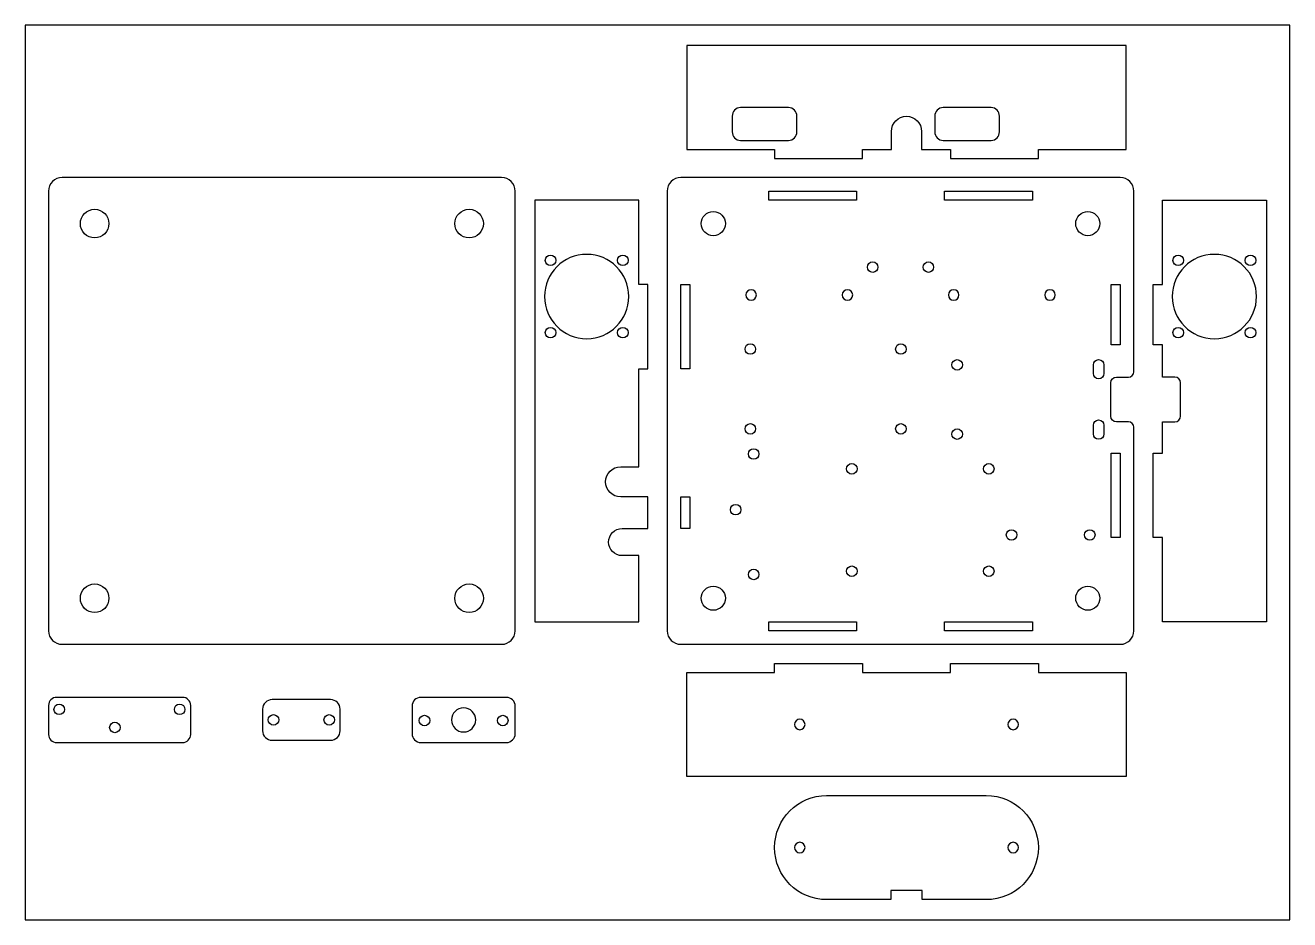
# Model space of a CAD drawing. Header units: millimetres. Extents: x -210 to 210, y -148 to 148.
import ezdxf

# ---------------------------------------------------------------- set-up
doc = ezdxf.new("R2010")
doc.units = ezdxf.units.MM
doc.header["$MEASUREMENT"] = 0
doc.layers.add('Layer 1', color=7, linetype='Continuous')

msp = doc.modelspace()

# ---------------------------------------------------------------- linework, layer by layer
at = {"layer": 'Layer 1', "color": 7}
msp.add_lwpolyline([(-210, -148.5), (210, -148.5), (210, 148.5), (-210, 148.5), (-210, -148.5)], close=True, dxfattribs=at)
at = {"layer": 'Layer 1', "color": 251}
for points, knots in [([(9.7015, 141.838), (9.7015, 141.838), (155.7015, 141.838), (155.7015, 141.838), (155.7015, 141.838), (155.7015, 141.838), (155.7015, 107.2715), (155.7015, 107.2715), (155.7015, 107.2715), (155.7015, 107.2715), (126.5015, 107.2715), (126.5015, 107.2715), (126.5015, 107.2715), (126.5015, 107.2715), (126.5015, 104.2715), (126.5015, 104.2715), (126.5015, 104.2715), (126.5015, 104.2715), (97.3015, 104.2715), (97.3015, 104.2715), (97.3015, 104.2715), (97.3015, 104.2715), (97.3015, 107.2715), (97.3015, 107.2715), (97.3015, 107.2715), (97.3015, 107.2715), (87.7015, 107.2715), (87.7015, 107.2715), (87.7015, 107.2715), (87.7015, 107.2715), (87.7015, 113.2714), (87.7015, 113.2714), (87.7015, 113.2714), (87.7015, 116.0214), (85.4515, 118.2715), (82.7015, 118.2715), (82.7015, 118.2715), (82.7015, 118.2715), (82.7015, 118.2715), (82.7015, 118.2715), (82.7015, 118.2715), (79.9515, 118.2715), (77.7015, 116.0215), (77.7015, 113.2714), (77.7015, 113.2714), (77.7015, 113.2714), (77.7015, 107.2715), (77.7015, 107.2715), (77.7015, 107.2715), (77.7015, 107.2715), (68.1015, 107.2715), (68.1015, 107.2715), (68.1015, 107.2715), (68.1015, 107.2715), (68.1015, 104.2715), (68.1015, 104.2715), (68.1015, 104.2715), (68.1015, 104.2715), (38.9015, 104.2715), (38.9015, 104.2715), (38.9015, 104.2715), (38.9015, 104.2715), (38.9015, 107.2715), (38.9015, 107.2715), (38.9015, 107.2715), (38.9015, 107.2715), (9.7015, 107.2715), (9.7015, 107.2715), (9.7015, 107.2715), (9.7015, 107.2715), (9.7015, 141.838), (9.7015, 141.838)], [0, 0, 0, 0, 0.05263158, 0.05263158, 0.05263158, 0.05263158, 0.10526316, 0.10526316, 0.10526316, 0.10526316, 0.15789474, 0.15789474, 0.15789474, 0.15789474, 0.21052632, 0.21052632, 0.21052632, 0.21052632, 0.26315789, 0.26315789, 0.26315789, 0.26315789, 0.31578947, 0.31578947, 0.31578947, 0.31578947, 0.36842105, 0.36842105, 0.36842105, 0.36842105, 0.42105263, 0.42105263, 0.42105263, 0.42105263, 0.47368421, 0.47368421, 0.47368421, 0.47368421, 0.52631579, 0.52631579, 0.52631579, 0.52631579, 0.57894737, 0.57894737, 0.57894737, 0.57894737, 0.63157895, 0.63157895, 0.63157895, 0.63157895, 0.68421053, 0.68421053, 0.68421053, 0.68421053, 0.73684211, 0.73684211, 0.73684211, 0.73684211, 0.78947368, 0.78947368, 0.78947368, 0.78947368, 0.84210526, 0.84210526, 0.84210526, 0.84210526, 0.89473684, 0.89473684, 0.89473684, 0.89473684, 1, 1, 1, 1]), ([(27.5878, 121.1484), (27.5878, 121.1484), (43.5368, 121.1484), (43.5368, 121.1484), (43.5368, 121.1484), (45.0687, 121.1484), (46.3219, 119.8952), (46.3219, 118.3634), (46.3219, 118.3634), (46.3219, 118.3634), (46.3219, 113.085), (46.3219, 113.085), (46.3219, 113.085), (46.3219, 111.5532), (45.0687, 110.3), (43.5368, 110.3), (43.5368, 110.3), (43.5368, 110.3), (27.5878, 110.3), (27.5878, 110.3), (27.5878, 110.3), (26.0559, 110.3), (24.8027, 111.5532), (24.8027, 113.085), (24.8027, 113.085), (24.8027, 113.085), (24.8027, 118.3634), (24.8027, 118.3634), (24.8027, 118.3634), (24.8027, 119.8952), (26.0559, 121.1484), (27.5878, 121.1484)], [0, 0, 0, 0, 0.11111111, 0.11111111, 0.11111111, 0.11111111, 0.22222222, 0.22222222, 0.22222222, 0.22222222, 0.33333333, 0.33333333, 0.33333333, 0.33333333, 0.44444444, 0.44444444, 0.44444444, 0.44444444, 0.55555556, 0.55555556, 0.55555556, 0.55555556, 0.66666667, 0.66666667, 0.66666667, 0.66666667, 0.77777778, 0.77777778, 0.77777778, 0.77777778, 1, 1, 1, 1]), ([(94.8662, 121.1484), (94.8662, 121.1484), (110.8152, 121.1484), (110.8152, 121.1484), (110.8152, 121.1484), (112.3471, 121.1484), (113.6003, 119.8952), (113.6003, 118.3634), (113.6003, 118.3634), (113.6003, 118.3634), (113.6003, 113.085), (113.6003, 113.085), (113.6003, 113.085), (113.6003, 111.5532), (112.3471, 110.3), (110.8152, 110.3), (110.8152, 110.3), (110.8152, 110.3), (94.8662, 110.3), (94.8662, 110.3), (94.8662, 110.3), (93.3343, 110.3), (92.0811, 111.5532), (92.0811, 113.085), (92.0811, 113.085), (92.0811, 113.085), (92.0811, 118.3634), (92.0811, 118.3634), (92.0811, 118.3634), (92.0811, 119.8952), (93.3343, 121.1484), (94.8662, 121.1484)], [0, 0, 0, 0, 0.11111111, 0.11111111, 0.11111111, 0.11111111, 0.22222222, 0.22222222, 0.22222222, 0.22222222, 0.33333333, 0.33333333, 0.33333333, 0.33333333, 0.44444444, 0.44444444, 0.44444444, 0.44444444, 0.55555556, 0.55555556, 0.55555556, 0.55555556, 0.66666667, 0.66666667, 0.66666667, 0.66666667, 0.77777778, 0.77777778, 0.77777778, 0.77777778, 1, 1, 1, 1]), ([(-197.7637, 97.9459), (-197.7637, 97.9459), (-51.7635, 97.9459), (-51.7635, 97.9459), (-51.7635, 97.9459), (-49.2885, 97.9459), (-47.2636, 95.921), (-47.2636, 93.446), (-47.2636, 93.446), (-47.2636, 32.8413), (-47.2636, 9.7131), (-47.2636, -52.5542), (-47.2636, -52.5542), (-47.2636, -55.0292), (-49.2885, -57.0541), (-51.7635, -57.0541), (-51.7635, -57.0541), (-51.7635, -57.0541), (-197.7637, -57.0541), (-197.7637, -57.0541), (-197.7637, -57.0541), (-200.2387, -57.0541), (-202.2636, -55.0292), (-202.2636, -52.5542), (-202.2636, -52.5542), (-202.2636, -52.5542), (-202.2636, 93.446), (-202.2636, 93.446), (-202.2636, 93.446), (-202.2636, 95.921), (-200.2387, 97.9459), (-197.7637, 97.9459)], [0, 0, 0, 0, 0.11111111, 0.11111111, 0.11111111, 0.11111111, 0.22222222, 0.22222222, 0.22222222, 0.22222222, 0.33333333, 0.33333333, 0.33333333, 0.33333333, 0.44444444, 0.44444444, 0.44444444, 0.44444444, 0.55555556, 0.55555556, 0.55555556, 0.55555556, 0.66666667, 0.66666667, 0.66666667, 0.66666667, 0.77777778, 0.77777778, 0.77777778, 0.77777778, 1, 1, 1, 1]), ([(7.7324, 97.9459), (7.7324, 97.9459), (153.7326, 97.9459), (153.7326, 97.9459), (153.7326, 97.9459), (156.2076, 97.9459), (158.2325, 95.921), (158.2325, 93.446), (158.2325, 93.446), (158.2325, 93.446), (158.2325, 35.2791), (158.2325, 35.2791), (158.2325, 35.2791), (158.2325, 35.2791), (158.2325, 33.4669), (158.2325, 33.4669), (158.2325, 33.4669), (158.2325, 32.4705), (157.4171, 31.6551), (156.4207, 31.6551), (156.4207, 31.6551), (156.4207, 31.6551), (152.433, 31.6551), (152.433, 31.6551), (152.433, 31.6551), (151.3888, 31.6551), (150.5325, 30.8064), (150.5325, 29.7627), (150.5325, 29.7627), (150.5325, 29.7627), (150.5325, 18.7225), (150.5325, 18.7225), (150.5325, 18.7225), (150.5325, 17.6729), (151.38, 16.8427), (152.4251, 16.8301), (152.4251, 16.8301), (152.4251, 16.8301), (156.4207, 16.8301), (156.4207, 16.8301), (156.4207, 16.8301), (157.4171, 16.8301), (158.2325, 16.0147), (158.2325, 15.0183), (158.2325, 15.0183), (158.2325, 15.0183), (158.2325, 13.2061), (158.2325, 13.2061), (158.2325, 13.2061), (158.2325, 13.2061), (158.2325, -52.5542), (158.2325, -52.5542), (158.2325, -52.5542), (158.2325, -55.0292), (156.2076, -57.0541), (153.7326, -57.0541), (153.7326, -57.0541), (153.7326, -57.0541), (7.7324, -57.0541), (7.7324, -57.0541), (7.7324, -57.0541), (5.2574, -57.0541), (3.2325, -55.0292), (3.2325, -52.5542), (3.2325, -52.5542), (3.2325, -52.5542), (3.2325, 93.446), (3.2325, 93.446), (3.2325, 93.446), (3.2325, 95.921), (5.2574, 97.9459), (7.7324, 97.9459)], [0, 0, 0, 0, 0.05263158, 0.05263158, 0.05263158, 0.05263158, 0.10526316, 0.10526316, 0.10526316, 0.10526316, 0.15789474, 0.15789474, 0.15789474, 0.15789474, 0.21052632, 0.21052632, 0.21052632, 0.21052632, 0.26315789, 0.26315789, 0.26315789, 0.26315789, 0.31578947, 0.31578947, 0.31578947, 0.31578947, 0.36842105, 0.36842105, 0.36842105, 0.36842105, 0.42105263, 0.42105263, 0.42105263, 0.42105263, 0.47368421, 0.47368421, 0.47368421, 0.47368421, 0.52631579, 0.52631579, 0.52631579, 0.52631579, 0.57894737, 0.57894737, 0.57894737, 0.57894737, 0.63157895, 0.63157895, 0.63157895, 0.63157895, 0.68421053, 0.68421053, 0.68421053, 0.68421053, 0.73684211, 0.73684211, 0.73684211, 0.73684211, 0.78947368, 0.78947368, 0.78947368, 0.78947368, 0.84210526, 0.84210526, 0.84210526, 0.84210526, 0.89473684, 0.89473684, 0.89473684, 0.89473684, 1, 1, 1, 1]), ([(66.1325, 93.4459), (66.1325, 93.4459), (36.9325, 93.4459), (36.9325, 93.4459), (36.9325, 93.4459), (36.9325, 93.4459), (36.9325, 90.4459), (36.9325, 90.4459), (36.9325, 90.4459), (36.9325, 90.4459), (66.1325, 90.4459), (66.1325, 90.4459), (66.1325, 90.4459), (66.1325, 90.4459), (66.1325, 93.4459), (66.1325, 93.4459)], [0, 0, 0, 0, 0.2, 0.2, 0.2, 0.2, 0.4, 0.4, 0.4, 0.4, 0.6, 0.6, 0.6, 0.6, 1, 1, 1, 1]), ([(124.5325, 93.4459), (124.5325, 93.4459), (95.3325, 93.4459), (95.3325, 93.4459), (95.3325, 93.4459), (95.3325, 93.4459), (95.3325, 90.4459), (95.3325, 90.4459), (95.3325, 90.4459), (95.3325, 90.4459), (124.5325, 90.4459), (124.5325, 90.4459), (124.5325, 90.4459), (124.5325, 90.4459), (124.5325, 93.4459), (124.5325, 93.4459)], [0, 0, 0, 0, 0.2, 0.2, 0.2, 0.2, 0.4, 0.4, 0.4, 0.4, 0.6, 0.6, 0.6, 0.6, 1, 1, 1, 1]), ([(-40.7989, -49.5541), (-40.7989, -49.5541), (-40.7989, 90.4459), (-40.7989, 90.4459), (-40.7989, 90.4459), (-40.7989, 90.4459), (-6.2324, 90.4459), (-6.2324, 90.4459), (-6.2324, 90.4459), (-6.2324, 90.4459), (-6.2324, 62.4459), (-6.2324, 62.4459), (-6.2324, 62.4459), (-6.2324, 62.4459), (-3.2324, 62.4459), (-3.2324, 62.4459), (-3.2324, 62.4459), (-3.2324, 62.4459), (-3.2324, 34.4459), (-3.2324, 34.4459), (-3.2324, 34.4459), (-3.2324, 34.4459), (-6.2324, 34.4459), (-6.2324, 34.4459), (-6.2324, 34.4459), (-6.2324, 34.4459), (-6.2324, 1.8973), (-6.2324, 1.8973), (-6.2324, 1.8973), (-6.2324, 1.8973), (-12.2323, 1.8973), (-12.2323, 1.8973), (-12.2323, 1.8973), (-14.9824, 1.8973), (-17.2324, -0.3527), (-17.2324, -3.1027), (-17.2324, -3.1027), (-17.2324, -3.1027), (-17.2324, -3.1027), (-17.2324, -3.1027), (-17.2324, -3.1027), (-17.2324, -5.8527), (-14.9823, -8.1027), (-12.2323, -8.1027), (-12.2323, -8.1027), (-12.2323, -8.1027), (-6.2324, -8.1027), (-6.2324, -8.1027), (-6.2324, -8.1027), (-6.2324, -8.1027), (-3.2324, -8.1027), (-3.2324, -8.1027), (-3.2324, -8.1027), (-3.2324, -8.1027), (-3.2324, -18.6027), (-3.2324, -18.6027), (-3.2324, -18.6027), (-3.2324, -18.6027), (-6.2324, -18.6027), (-6.2324, -18.6027), (-6.2324, -18.6027), (-6.2324, -18.6027), (-11.7325, -18.6027), (-11.7325, -18.6027), (-11.7325, -18.6027), (-14.2074, -18.6027), (-16.2324, -20.6276), (-16.2324, -23.1026), (-16.2324, -23.1026), (-16.2324, -23.1026), (-16.2324, -23.1028), (-16.2324, -23.1028), (-16.2324, -23.1028), (-16.2324, -25.5778), (-14.2073, -27.6027), (-11.7325, -27.6027), (-11.7325, -27.6027), (-11.7325, -27.6027), (-6.2324, -27.6027), (-6.2324, -27.6027), (-6.2324, -27.6027), (-6.2324, -27.6027), (-6.2324, -49.5541), (-6.2324, -49.5541), (-6.2324, -49.5541), (-6.2324, -49.5541), (-40.7989, -49.5541), (-40.7989, -49.5541)], [0, 0, 0, 0, 0.04347826, 0.04347826, 0.04347826, 0.04347826, 0.08695652, 0.08695652, 0.08695652, 0.08695652, 0.13043478, 0.13043478, 0.13043478, 0.13043478, 0.17391304, 0.17391304, 0.17391304, 0.17391304, 0.2173913, 0.2173913, 0.2173913, 0.2173913, 0.26086957, 0.26086957, 0.26086957, 0.26086957, 0.30434783, 0.30434783, 0.30434783, 0.30434783, 0.34782609, 0.34782609, 0.34782609, 0.34782609, 0.39130435, 0.39130435, 0.39130435, 0.39130435, 0.43478261, 0.43478261, 0.43478261, 0.43478261, 0.47826087, 0.47826087, 0.47826087, 0.47826087, 0.52173913, 0.52173913, 0.52173913, 0.52173913, 0.56521739, 0.56521739, 0.56521739, 0.56521739, 0.60869565, 0.60869565, 0.60869565, 0.60869565, 0.65217391, 0.65217391, 0.65217391, 0.65217391, 0.69565217, 0.69565217, 0.69565217, 0.69565217, 0.73913043, 0.73913043, 0.73913043, 0.73913043, 0.7826087, 0.7826087, 0.7826087, 0.7826087, 0.82608696, 0.82608696, 0.82608696, 0.82608696, 0.86956522, 0.86956522, 0.86956522, 0.86956522, 0.91304348, 0.91304348, 0.91304348, 0.91304348, 1, 1, 1, 1]), ([(167.6972, 6.4459), (167.6972, 6.4459), (164.6972, 6.4459), (164.6972, 6.4459), (164.6972, 6.4459), (164.6972, 6.4459), (164.6972, -21.5541), (164.6972, -21.5541), (164.6972, -21.5541), (164.6972, -21.5541), (167.6972, -21.5541), (167.6972, -21.5541), (167.6972, -21.5541), (167.6972, -21.5541), (167.6972, -49.5541), (167.6972, -49.5541), (167.6972, -49.5541), (167.6972, -49.5541), (202.2637, -49.5541), (202.2637, -49.5541), (202.2637, -49.5541), (202.2637, -49.5541), (202.2637, 90.4459), (202.2637, 90.4459), (202.2637, 90.4459), (202.2637, 90.4459), (167.6972, 90.4459), (167.6972, 90.4459), (167.6972, 90.4459), (167.6972, 90.4459), (167.6972, 62.4459), (167.6972, 62.4459), (167.6972, 62.4459), (167.6972, 62.4459), (164.6972, 62.4459), (164.6972, 62.4459), (164.6972, 62.4459), (164.6972, 62.4459), (164.6972, 42.4296), (164.6972, 42.4296), (164.6972, 42.4296), (164.6972, 42.4296), (167.6972, 42.4296), (167.6972, 42.4296), (167.6972, 42.4296), (167.6972, 42.4296), (167.6972, 31.6551), (167.6972, 31.6551), (167.6972, 31.6551), (167.6972, 31.6551), (171.8694, 31.6551), (171.8694, 31.6551), (171.8694, 31.6551), (172.9103, 31.6551), (173.762, 30.8036), (173.762, 29.7627), (173.762, 29.7627), (173.762, 29.7627), (173.762, 18.7225), (173.762, 18.7225), (173.762, 18.7225), (173.762, 17.6816), (172.9103, 16.8301), (171.8694, 16.8301), (171.8694, 16.8301), (171.8694, 16.8301), (167.6972, 16.8301), (167.6972, 16.8301), (167.6972, 16.8301), (167.6972, 16.8301), (167.6972, 6.4459), (167.6972, 6.4459)], [0, 0, 0, 0, 0.05263158, 0.05263158, 0.05263158, 0.05263158, 0.10526316, 0.10526316, 0.10526316, 0.10526316, 0.15789474, 0.15789474, 0.15789474, 0.15789474, 0.21052632, 0.21052632, 0.21052632, 0.21052632, 0.26315789, 0.26315789, 0.26315789, 0.26315789, 0.31578947, 0.31578947, 0.31578947, 0.31578947, 0.36842105, 0.36842105, 0.36842105, 0.36842105, 0.42105263, 0.42105263, 0.42105263, 0.42105263, 0.47368421, 0.47368421, 0.47368421, 0.47368421, 0.52631579, 0.52631579, 0.52631579, 0.52631579, 0.57894737, 0.57894737, 0.57894737, 0.57894737, 0.63157895, 0.63157895, 0.63157895, 0.63157895, 0.68421053, 0.68421053, 0.68421053, 0.68421053, 0.73684211, 0.73684211, 0.73684211, 0.73684211, 0.78947368, 0.78947368, 0.78947368, 0.78947368, 0.84210526, 0.84210526, 0.84210526, 0.84210526, 0.89473684, 0.89473684, 0.89473684, 0.89473684, 1, 1, 1, 1]), ([(-186.9582, 77.8908), (-184.3349, 77.8907), (-182.2083, 80.0172), (-182.2083, 82.6405), (-182.2083, 82.6405), (-182.208, 85.264), (-184.3348, 87.3905), (-186.9582, 87.3904), (-186.9582, 87.3904), (-189.5815, 87.3905), (-191.7081, 85.2639), (-191.708, 82.6406), (-191.708, 82.6406), (-191.7081, 80.0172), (-189.5815, 77.8907), (-186.9582, 77.8908)], [0, 0, 0, 0, 0.2, 0.2, 0.2, 0.2, 0.4, 0.4, 0.4, 0.4, 0.6, 0.6, 0.6, 0.6, 1, 1, 1, 1]), ([(-62.569, 77.8908), (-59.9457, 77.8907), (-57.8191, 80.0172), (-57.8191, 82.6405), (-57.8191, 82.6405), (-57.8188, 85.264), (-59.9456, 87.3905), (-62.569, 87.3904), (-62.569, 87.3904), (-65.1923, 87.3905), (-67.3189, 85.2639), (-67.3188, 82.6406), (-67.3188, 82.6406), (-67.3189, 80.0172), (-65.1923, 77.8907), (-62.569, 77.8908)], [0, 0, 0, 0, 0.2, 0.2, 0.2, 0.2, 0.4, 0.4, 0.4, 0.4, 0.6, 0.6, 0.6, 0.6, 1, 1, 1, 1]), ([(18.5379, 78.6408), (20.7469, 78.6406), (22.5378, 80.4314), (22.5378, 82.6405), (22.5378, 82.6405), (22.5379, 84.8498), (20.747, 86.6406), (18.5379, 86.6404), (18.5379, 86.6404), (16.3288, 86.6406), (14.5379, 84.8496), (14.5381, 82.6406), (14.5381, 82.6406), (14.5379, 80.4314), (16.3288, 78.6406), (18.5379, 78.6408)], [0, 0, 0, 0, 0.2, 0.2, 0.2, 0.2, 0.4, 0.4, 0.4, 0.4, 0.6, 0.6, 0.6, 0.6, 1, 1, 1, 1]), ([(142.9271, 78.6408), (145.1361, 78.6406), (146.927, 80.4314), (146.927, 82.6405), (146.927, 82.6405), (146.9271, 84.8498), (145.1362, 86.6406), (142.9271, 86.6404), (142.9271, 86.6404), (140.718, 86.6406), (138.9271, 84.8496), (138.9273, 82.6406), (138.9273, 82.6406), (138.9271, 80.4314), (140.718, 78.6406), (142.9271, 78.6408)], [0, 0, 0, 0, 0.2, 0.2, 0.2, 0.2, 0.4, 0.4, 0.4, 0.4, 0.6, 0.6, 0.6, 0.6, 1, 1, 1, 1]), ([(-23.5156, 72.4398), (-15.7836, 72.4398), (-9.5156, 66.1718), (-9.5156, 58.4398), (-9.5156, 58.4398), (-9.5156, 50.7078), (-15.7836, 44.4398), (-23.5156, 44.4398), (-23.5156, 44.4398), (-31.2476, 44.4398), (-37.5156, 50.7078), (-37.5156, 58.4398), (-37.5156, 58.4398), (-37.5156, 66.1718), (-31.2476, 72.4398), (-23.5156, 72.4398)], [0, 0, 0, 0, 0.2, 0.2, 0.2, 0.2, 0.4, 0.4, 0.4, 0.4, 0.6, 0.6, 0.6, 0.6, 1, 1, 1, 1]), ([(-35.5156, 72.1898), (-36.4821, 72.1898), (-37.2656, 71.4063), (-37.2656, 70.4398), (-37.2656, 70.4398), (-37.2656, 69.4733), (-36.4821, 68.6898), (-35.5156, 68.6898), (-35.5156, 68.6898), (-34.5491, 68.6898), (-33.7656, 69.4733), (-33.7656, 70.4398), (-33.7656, 70.4398), (-33.7656, 71.4063), (-34.5491, 72.1898), (-35.5156, 72.1898)], [0, 0, 0, 0, 0.2, 0.2, 0.2, 0.2, 0.4, 0.4, 0.4, 0.4, 0.6, 0.6, 0.6, 0.6, 1, 1, 1, 1]), ([(-11.5156, 72.1898), (-12.4821, 72.1898), (-13.2656, 71.4063), (-13.2656, 70.4398), (-13.2656, 70.4398), (-13.2656, 69.4733), (-12.4821, 68.6898), (-11.5156, 68.6898), (-11.5156, 68.6898), (-10.5491, 68.6898), (-9.7656, 69.4733), (-9.7656, 70.4398), (-9.7656, 70.4398), (-9.7656, 71.4063), (-10.5491, 72.1898), (-11.5156, 72.1898)], [0, 0, 0, 0, 0.2, 0.2, 0.2, 0.2, 0.4, 0.4, 0.4, 0.4, 0.6, 0.6, 0.6, 0.6, 1, 1, 1, 1]), ([(184.9804, 72.4398), (192.7124, 72.4398), (198.9804, 66.1718), (198.9804, 58.4398), (198.9804, 58.4398), (198.9804, 50.7078), (192.7124, 44.4398), (184.9804, 44.4398), (184.9804, 44.4398), (177.2484, 44.4398), (170.9804, 50.7078), (170.9804, 58.4398), (170.9804, 58.4398), (170.9804, 66.1718), (177.2484, 72.4398), (184.9804, 72.4398)], [0, 0, 0, 0, 0.2, 0.2, 0.2, 0.2, 0.4, 0.4, 0.4, 0.4, 0.6, 0.6, 0.6, 0.6, 1, 1, 1, 1]), ([(172.9804, 72.1898), (172.0139, 72.1898), (171.2304, 71.4063), (171.2304, 70.4398), (171.2304, 70.4398), (171.2304, 69.4733), (172.0139, 68.6898), (172.9804, 68.6898), (172.9804, 68.6898), (173.9469, 68.6898), (174.7304, 69.4733), (174.7304, 70.4398), (174.7304, 70.4398), (174.7304, 71.4063), (173.9469, 72.1898), (172.9804, 72.1898)], [0, 0, 0, 0, 0.2, 0.2, 0.2, 0.2, 0.4, 0.4, 0.4, 0.4, 0.6, 0.6, 0.6, 0.6, 1, 1, 1, 1]), ([(196.9804, 72.1898), (196.0139, 72.1898), (195.2304, 71.4063), (195.2304, 70.4398), (195.2304, 70.4398), (195.2304, 69.4733), (196.0139, 68.6898), (196.9804, 68.6898), (196.9804, 68.6898), (197.9469, 68.6898), (198.7304, 69.4733), (198.7304, 70.4398), (198.7304, 70.4398), (198.7304, 71.4063), (197.9469, 72.1898), (196.9804, 72.1898)], [0, 0, 0, 0, 0.2, 0.2, 0.2, 0.2, 0.4, 0.4, 0.4, 0.4, 0.6, 0.6, 0.6, 0.6, 1, 1, 1, 1]), ([(71.4825, 69.9459), (70.516, 69.9459), (69.7325, 69.1624), (69.7325, 68.1959), (69.7325, 68.1959), (69.7325, 67.2294), (70.516, 66.4459), (71.4825, 66.4459), (71.4825, 66.4459), (72.449, 66.4459), (73.2325, 67.2294), (73.2325, 68.1959), (73.2325, 68.1959), (73.2325, 69.1624), (72.449, 69.9459), (71.4825, 69.9459)], [0, 0, 0, 0, 0.2, 0.2, 0.2, 0.2, 0.4, 0.4, 0.4, 0.4, 0.6, 0.6, 0.6, 0.6, 1, 1, 1, 1]), ([(89.9825, 69.9459), (89.016, 69.9459), (88.2325, 69.1624), (88.2325, 68.1959), (88.2325, 68.1959), (88.2325, 67.2294), (89.016, 66.4459), (89.9825, 66.4459), (89.9825, 66.4459), (90.949, 66.4459), (91.7325, 67.2294), (91.7325, 68.1959), (91.7325, 68.1959), (91.7325, 69.1624), (90.949, 69.9459), (89.9825, 69.9459)], [0, 0, 0, 0, 0.2, 0.2, 0.2, 0.2, 0.4, 0.4, 0.4, 0.4, 0.6, 0.6, 0.6, 0.6, 1, 1, 1, 1]), ([(7.7325, 62.4459), (7.7325, 62.4459), (7.7325, 34.4459), (7.7325, 34.4459), (7.7325, 34.4459), (7.7325, 34.4459), (10.7325, 34.4459), (10.7325, 34.4459), (10.7325, 34.4459), (10.7325, 34.4459), (10.7325, 62.4459), (10.7325, 62.4459), (10.7325, 62.4459), (10.7325, 62.4459), (7.7325, 62.4459), (7.7325, 62.4459)], [0, 0, 0, 0, 0.2, 0.2, 0.2, 0.2, 0.4, 0.4, 0.4, 0.4, 0.6, 0.6, 0.6, 0.6, 1, 1, 1, 1]), ([(29.3433, 58.9459), (29.3433, 59.9124), (30.1268, 60.6959), (31.0933, 60.6959), (31.0933, 60.6959), (32.0598, 60.6959), (32.8433, 59.9124), (32.8433, 58.9459), (32.8433, 58.9459), (32.8433, 57.9794), (32.0598, 57.1959), (31.0933, 57.1959), (31.0933, 57.1959), (30.1268, 57.1959), (29.3433, 57.9794), (29.3433, 58.9459)], [0, 0, 0, 0, 0.2, 0.2, 0.2, 0.2, 0.4, 0.4, 0.4, 0.4, 0.6, 0.6, 0.6, 0.6, 1, 1, 1, 1]), ([(61.3433, 58.9459), (61.3433, 59.9124), (62.1268, 60.6959), (63.0933, 60.6959), (63.0933, 60.6959), (64.0598, 60.6959), (64.8433, 59.9124), (64.8433, 58.9459), (64.8433, 58.9459), (64.8433, 57.9794), (64.0598, 57.1959), (63.0933, 57.1959), (63.0933, 57.1959), (62.1268, 57.1959), (61.3433, 57.9794), (61.3433, 58.9459)], [0, 0, 0, 0, 0.2, 0.2, 0.2, 0.2, 0.4, 0.4, 0.4, 0.4, 0.6, 0.6, 0.6, 0.6, 1, 1, 1, 1]), ([(96.6217, 58.9459), (96.6217, 59.9124), (97.4052, 60.6959), (98.3717, 60.6959), (98.3717, 60.6959), (99.3382, 60.6959), (100.1217, 59.9124), (100.1217, 58.9459), (100.1217, 58.9459), (100.1217, 57.9794), (99.3382, 57.1959), (98.3717, 57.1959), (98.3717, 57.1959), (97.4052, 57.1959), (96.6217, 57.9794), (96.6217, 58.9459)], [0, 0, 0, 0, 0.2, 0.2, 0.2, 0.2, 0.4, 0.4, 0.4, 0.4, 0.6, 0.6, 0.6, 0.6, 1, 1, 1, 1]), ([(128.6217, 58.9459), (128.6217, 59.9124), (129.4052, 60.6959), (130.3717, 60.6959), (130.3717, 60.6959), (131.3382, 60.6959), (132.1217, 59.9124), (132.1217, 58.9459), (132.1217, 58.9459), (132.1217, 57.9794), (131.3382, 57.1959), (130.3717, 57.1959), (130.3717, 57.1959), (129.4052, 57.1959), (128.6217, 57.9794), (128.6217, 58.9459)], [0, 0, 0, 0, 0.2, 0.2, 0.2, 0.2, 0.4, 0.4, 0.4, 0.4, 0.6, 0.6, 0.6, 0.6, 1, 1, 1, 1]), ([(153.7325, 42.4296), (153.7325, 42.4296), (153.7325, 62.4459), (153.7325, 62.4459), (153.7325, 62.4459), (153.7325, 62.4459), (150.7325, 62.4459), (150.7325, 62.4459), (150.7325, 62.4459), (150.7325, 62.4459), (150.7325, 42.4296), (150.7325, 42.4296), (150.7325, 42.4296), (150.7325, 42.4296), (153.7325, 42.4296), (153.7325, 42.4296)], [0, 0, 0, 0, 0.2, 0.2, 0.2, 0.2, 0.4, 0.4, 0.4, 0.4, 0.6, 0.6, 0.6, 0.6, 1, 1, 1, 1]), ([(-35.5156, 48.1898), (-36.4821, 48.1898), (-37.2656, 47.4063), (-37.2656, 46.4398), (-37.2656, 46.4398), (-37.2656, 45.4733), (-36.4821, 44.6898), (-35.5156, 44.6898), (-35.5156, 44.6898), (-34.5491, 44.6898), (-33.7656, 45.4733), (-33.7656, 46.4398), (-33.7656, 46.4398), (-33.7656, 47.4063), (-34.5491, 48.1898), (-35.5156, 48.1898)], [0, 0, 0, 0, 0.2, 0.2, 0.2, 0.2, 0.4, 0.4, 0.4, 0.4, 0.6, 0.6, 0.6, 0.6, 1, 1, 1, 1]), ([(-11.5156, 48.1898), (-12.4821, 48.1898), (-13.2656, 47.4063), (-13.2656, 46.4398), (-13.2656, 46.4398), (-13.2656, 45.4733), (-12.4821, 44.6898), (-11.5156, 44.6898), (-11.5156, 44.6898), (-10.5491, 44.6898), (-9.7656, 45.4733), (-9.7656, 46.4398), (-9.7656, 46.4398), (-9.7656, 47.4063), (-10.5491, 48.1898), (-11.5156, 48.1898)], [0, 0, 0, 0, 0.2, 0.2, 0.2, 0.2, 0.4, 0.4, 0.4, 0.4, 0.6, 0.6, 0.6, 0.6, 1, 1, 1, 1]), ([(172.9804, 48.1898), (172.0139, 48.1898), (171.2304, 47.4063), (171.2304, 46.4398), (171.2304, 46.4398), (171.2304, 45.4733), (172.0139, 44.6898), (172.9804, 44.6898), (172.9804, 44.6898), (173.9469, 44.6898), (174.7304, 45.4733), (174.7304, 46.4398), (174.7304, 46.4398), (174.7304, 47.4063), (173.9469, 48.1898), (172.9804, 48.1898)], [0, 0, 0, 0, 0.2, 0.2, 0.2, 0.2, 0.4, 0.4, 0.4, 0.4, 0.6, 0.6, 0.6, 0.6, 1, 1, 1, 1]), ([(196.9804, 48.1898), (196.0139, 48.1898), (195.2304, 47.4063), (195.2304, 46.4398), (195.2304, 46.4398), (195.2304, 45.4733), (196.0139, 44.6898), (196.9804, 44.6898), (196.9804, 44.6898), (197.9469, 44.6898), (198.7304, 45.4733), (198.7304, 46.4398), (198.7304, 46.4398), (198.7304, 47.4063), (197.9469, 48.1898), (196.9804, 48.1898)], [0, 0, 0, 0, 0.2, 0.2, 0.2, 0.2, 0.4, 0.4, 0.4, 0.4, 0.6, 0.6, 0.6, 0.6, 1, 1, 1, 1]), ([(30.8433, 39.2426), (31.8098, 39.2426), (32.5933, 40.0261), (32.5933, 40.9926), (32.5933, 40.9926), (32.5933, 41.9591), (31.8098, 42.7426), (30.8433, 42.7426), (30.8433, 42.7426), (29.8768, 42.7426), (29.0933, 41.9591), (29.0933, 40.9926), (29.0933, 40.9926), (29.0933, 40.0261), (29.8768, 39.2426), (30.8433, 39.2426)], [0, 0, 0, 0, 0.2, 0.2, 0.2, 0.2, 0.4, 0.4, 0.4, 0.4, 0.6, 0.6, 0.6, 0.6, 1, 1, 1, 1]), ([(80.8433, 39.2426), (81.8098, 39.2426), (82.5933, 40.0261), (82.5933, 40.9926), (82.5933, 40.9926), (82.5933, 41.9591), (81.8098, 42.7426), (80.8433, 42.7426), (80.8433, 42.7426), (79.8768, 42.7426), (79.0933, 41.9591), (79.0933, 40.9926), (79.0933, 40.9926), (79.0933, 40.0261), (79.8768, 39.2426), (80.8433, 39.2426)], [0, 0, 0, 0, 0.2, 0.2, 0.2, 0.2, 0.4, 0.4, 0.4, 0.4, 0.6, 0.6, 0.6, 0.6, 1, 1, 1, 1]), ([(99.5325, 37.4926), (98.566, 37.4926), (97.7825, 36.7091), (97.7825, 35.7426), (97.7825, 35.7426), (97.7825, 34.7761), (98.566, 33.9926), (99.5325, 33.9926), (99.5325, 33.9926), (100.499, 33.9926), (101.2825, 34.7761), (101.2825, 35.7426), (101.2825, 35.7426), (101.2825, 36.7091), (100.499, 37.4926), (99.5325, 37.4926)], [0, 0, 0, 0, 0.2, 0.2, 0.2, 0.2, 0.4, 0.4, 0.4, 0.4, 0.6, 0.6, 0.6, 0.6, 1, 1, 1, 1]), ([(146.5325, 37.4926), (146.5325, 37.4926), (146.5325, 37.4926), (146.5325, 37.4926), (146.5325, 37.4926), (145.57, 37.4926), (144.7825, 36.7035), (144.7825, 35.7426), (144.7825, 35.7426), (144.7825, 35.7426), (144.7825, 32.8471), (144.7825, 32.8471), (144.7825, 32.8471), (144.7825, 31.8862), (145.57, 31.0971), (146.5325, 31.0971), (146.5325, 31.0971), (146.5325, 31.0971), (146.5325, 31.0971), (146.5325, 31.0971), (146.5325, 31.0971), (147.495, 31.0971), (148.2825, 31.8845), (148.2825, 32.8471), (148.2825, 32.8471), (148.2825, 32.8471), (148.2825, 35.7426), (148.2825, 35.7426), (148.2825, 35.7426), (148.2825, 36.7052), (147.495, 37.4926), (146.5325, 37.4926)], [0, 0, 0, 0, 0.11111111, 0.11111111, 0.11111111, 0.11111111, 0.22222222, 0.22222222, 0.22222222, 0.22222222, 0.33333333, 0.33333333, 0.33333333, 0.33333333, 0.44444444, 0.44444444, 0.44444444, 0.44444444, 0.55555556, 0.55555556, 0.55555556, 0.55555556, 0.66666667, 0.66666667, 0.66666667, 0.66666667, 0.77777778, 0.77777778, 0.77777778, 0.77777778, 1, 1, 1, 1]), ([(146.5325, 17.4425), (146.5325, 17.4425), (146.5325, 17.4425), (146.5325, 17.4425), (146.5325, 17.4425), (145.57, 17.4425), (144.7825, 16.6534), (144.7825, 15.6925), (144.7825, 15.6925), (144.7825, 15.6925), (144.7825, 12.797), (144.7825, 12.797), (144.7825, 12.797), (144.7825, 11.8361), (145.57, 11.047), (146.5325, 11.047), (146.5325, 11.047), (146.5325, 11.047), (146.5325, 11.047), (146.5325, 11.047), (146.5325, 11.047), (147.495, 11.047), (148.2825, 11.8344), (148.2825, 12.797), (148.2825, 12.797), (148.2825, 12.797), (148.2825, 15.6925), (148.2825, 15.6925), (148.2825, 15.6925), (148.2825, 16.6551), (147.495, 17.4425), (146.5325, 17.4425)], [0, 0, 0, 0, 0.11111111, 0.11111111, 0.11111111, 0.11111111, 0.22222222, 0.22222222, 0.22222222, 0.22222222, 0.33333333, 0.33333333, 0.33333333, 0.33333333, 0.44444444, 0.44444444, 0.44444444, 0.44444444, 0.55555556, 0.55555556, 0.55555556, 0.55555556, 0.66666667, 0.66666667, 0.66666667, 0.66666667, 0.77777778, 0.77777778, 0.77777778, 0.77777778, 1, 1, 1, 1]), ([(30.8433, 12.7426), (31.8098, 12.7426), (32.5933, 13.5261), (32.5933, 14.4926), (32.5933, 14.4926), (32.5933, 15.4591), (31.8098, 16.2426), (30.8433, 16.2426), (30.8433, 16.2426), (29.8768, 16.2426), (29.0933, 15.4591), (29.0933, 14.4926), (29.0933, 14.4926), (29.0933, 13.5261), (29.8768, 12.7426), (30.8433, 12.7426)], [0, 0, 0, 0, 0.2, 0.2, 0.2, 0.2, 0.4, 0.4, 0.4, 0.4, 0.6, 0.6, 0.6, 0.6, 1, 1, 1, 1]), ([(80.8433, 12.7426), (81.8098, 12.7426), (82.5933, 13.5261), (82.5933, 14.4926), (82.5933, 14.4926), (82.5933, 15.4591), (81.8098, 16.2426), (80.8433, 16.2426), (80.8433, 16.2426), (79.8768, 16.2426), (79.0933, 15.4591), (79.0933, 14.4926), (79.0933, 14.4926), (79.0933, 13.5261), (79.8768, 12.7426), (80.8433, 12.7426)], [0, 0, 0, 0, 0.2, 0.2, 0.2, 0.2, 0.4, 0.4, 0.4, 0.4, 0.6, 0.6, 0.6, 0.6, 1, 1, 1, 1]), ([(99.5325, 14.4926), (98.566, 14.4926), (97.7825, 13.7091), (97.7825, 12.7426), (97.7825, 12.7426), (97.7825, 11.7761), (98.566, 10.9926), (99.5325, 10.9926), (99.5325, 10.9926), (100.499, 10.9926), (101.2825, 11.7761), (101.2825, 12.7426), (101.2825, 12.7426), (101.2825, 13.7091), (100.499, 14.4926), (99.5325, 14.4926)], [0, 0, 0, 0, 0.2, 0.2, 0.2, 0.2, 0.4, 0.4, 0.4, 0.4, 0.6, 0.6, 0.6, 0.6, 1, 1, 1, 1]), ([(31.9597, 7.8973), (30.9932, 7.8973), (30.2097, 7.1138), (30.2097, 6.1473), (30.2097, 6.1473), (30.2097, 5.1808), (30.9932, 4.3973), (31.9597, 4.3973), (31.9597, 4.3973), (32.9262, 4.3973), (33.7097, 5.1808), (33.7097, 6.1473), (33.7097, 6.1473), (33.7097, 7.1138), (32.9262, 7.8973), (31.9597, 7.8973)], [0, 0, 0, 0, 0.2, 0.2, 0.2, 0.2, 0.4, 0.4, 0.4, 0.4, 0.6, 0.6, 0.6, 0.6, 1, 1, 1, 1]), ([(153.7325, -21.5541), (153.7325, -21.5541), (153.7325, 6.4459), (153.7325, 6.4459), (153.7325, 6.4459), (153.7325, 6.4459), (150.7325, 6.4459), (150.7325, 6.4459), (150.7325, 6.4459), (150.7325, 6.4459), (150.7325, -21.5541), (150.7325, -21.5541), (150.7325, -21.5541), (150.7325, -21.5541), (153.7325, -21.5541), (153.7325, -21.5541)], [0, 0, 0, 0, 0.2, 0.2, 0.2, 0.2, 0.4, 0.4, 0.4, 0.4, 0.6, 0.6, 0.6, 0.6, 1, 1, 1, 1]), ([(64.549, 2.9604), (63.5825, 2.9604), (62.799, 2.1769), (62.799, 1.2104), (62.799, 1.2104), (62.799, 0.2439), (63.5825, -0.5396), (64.549, -0.5396), (64.549, -0.5396), (65.5155, -0.5396), (66.299, 0.2439), (66.299, 1.2104), (66.299, 1.2104), (66.299, 2.1769), (65.5155, 2.9604), (64.549, 2.9604)], [0, 0, 0, 0, 0.2, 0.2, 0.2, 0.2, 0.4, 0.4, 0.4, 0.4, 0.6, 0.6, 0.6, 0.6, 1, 1, 1, 1]), ([(110.049, 2.9604), (109.0825, 2.9604), (108.299, 2.1769), (108.299, 1.2104), (108.299, 1.2104), (108.299, 0.2439), (109.0825, -0.5396), (110.049, -0.5396), (110.049, -0.5396), (111.0155, -0.5396), (111.799, 0.2439), (111.799, 1.2104), (111.799, 1.2104), (111.799, 2.1769), (111.0155, 2.9604), (110.049, 2.9604)], [0, 0, 0, 0, 0.2, 0.2, 0.2, 0.2, 0.4, 0.4, 0.4, 0.4, 0.6, 0.6, 0.6, 0.6, 1, 1, 1, 1]), ([(7.7325, -8.1027), (7.7325, -8.1027), (7.7325, -18.6027), (7.7325, -18.6027), (7.7325, -18.6027), (7.7325, -18.6027), (10.7325, -18.6027), (10.7325, -18.6027), (10.7325, -18.6027), (10.7325, -18.6027), (10.7325, -8.1027), (10.7325, -8.1027), (10.7325, -8.1027), (10.7325, -8.1027), (7.7325, -8.1027), (7.7325, -8.1027)], [0, 0, 0, 0, 0.2, 0.2, 0.2, 0.2, 0.4, 0.4, 0.4, 0.4, 0.6, 0.6, 0.6, 0.6, 1, 1, 1, 1]), ([(25.9597, -10.6027), (24.9932, -10.6027), (24.2097, -11.3862), (24.2097, -12.3527), (24.2097, -12.3527), (24.2097, -13.3192), (24.9932, -14.1027), (25.9597, -14.1027), (25.9597, -14.1027), (26.9262, -14.1027), (27.7097, -13.3192), (27.7097, -12.3527), (27.7097, -12.3527), (27.7097, -11.3862), (26.9262, -10.6027), (25.9597, -10.6027)], [0, 0, 0, 0, 0.2, 0.2, 0.2, 0.2, 0.4, 0.4, 0.4, 0.4, 0.6, 0.6, 0.6, 0.6, 1, 1, 1, 1]), ([(117.6027, -18.9844), (116.6362, -18.9844), (115.8527, -19.7679), (115.8527, -20.7344), (115.8527, -20.7344), (115.8527, -21.7009), (116.6362, -22.4844), (117.6027, -22.4844), (117.6027, -22.4844), (118.5692, -22.4844), (119.3527, -21.7009), (119.3527, -20.7344), (119.3527, -20.7344), (119.3527, -19.7679), (118.5692, -18.9844), (117.6027, -18.9844)], [0, 0, 0, 0, 0.2, 0.2, 0.2, 0.2, 0.4, 0.4, 0.4, 0.4, 0.6, 0.6, 0.6, 0.6, 1, 1, 1, 1]), ([(143.5981, -18.9844), (142.6316, -18.9844), (141.8481, -19.7679), (141.8481, -20.7344), (141.8481, -20.7344), (141.8481, -21.7009), (142.6316, -22.4844), (143.5981, -22.4844), (143.5981, -22.4844), (144.5646, -22.4844), (145.3481, -21.7009), (145.3481, -20.7344), (145.3481, -20.7344), (145.3481, -19.7679), (144.5646, -18.9844), (143.5981, -18.9844)], [0, 0, 0, 0, 0.2, 0.2, 0.2, 0.2, 0.4, 0.4, 0.4, 0.4, 0.6, 0.6, 0.6, 0.6, 1, 1, 1, 1]), ([(31.9597, -32.1027), (30.9932, -32.1027), (30.2097, -32.8862), (30.2097, -33.8527), (30.2097, -33.8527), (30.2097, -34.8192), (30.9932, -35.6027), (31.9597, -35.6027), (31.9597, -35.6027), (32.9262, -35.6027), (33.7097, -34.8192), (33.7097, -33.8527), (33.7097, -33.8527), (33.7097, -32.8862), (32.9262, -32.1027), (31.9597, -32.1027)], [0, 0, 0, 0, 0.2, 0.2, 0.2, 0.2, 0.4, 0.4, 0.4, 0.4, 0.6, 0.6, 0.6, 0.6, 1, 1, 1, 1]), ([(64.549, -31.0396), (63.5825, -31.0396), (62.799, -31.8231), (62.799, -32.7896), (62.799, -32.7896), (62.799, -33.7561), (63.5825, -34.5396), (64.549, -34.5396), (64.549, -34.5396), (65.5155, -34.5396), (66.299, -33.7561), (66.299, -32.7896), (66.299, -32.7896), (66.299, -31.8231), (65.5155, -31.0396), (64.549, -31.0396)], [0, 0, 0, 0, 0.2, 0.2, 0.2, 0.2, 0.4, 0.4, 0.4, 0.4, 0.6, 0.6, 0.6, 0.6, 1, 1, 1, 1]), ([(110.049, -31.0396), (109.0825, -31.0396), (108.299, -31.8231), (108.299, -32.7896), (108.299, -32.7896), (108.299, -33.7561), (109.0825, -34.5396), (110.049, -34.5396), (110.049, -34.5396), (111.0155, -34.5396), (111.799, -33.7561), (111.799, -32.7896), (111.799, -32.7896), (111.799, -31.8231), (111.0155, -31.0396), (110.049, -31.0396)], [0, 0, 0, 0, 0.2, 0.2, 0.2, 0.2, 0.4, 0.4, 0.4, 0.4, 0.6, 0.6, 0.6, 0.6, 1, 1, 1, 1]), ([(-186.9582, -46.4986), (-184.3349, -46.4987), (-182.2083, -44.3722), (-182.2083, -41.7489), (-182.2083, -41.7489), (-182.208, -39.1254), (-184.3348, -36.9989), (-186.9582, -36.999), (-186.9582, -36.999), (-189.5815, -36.9989), (-191.7081, -39.1255), (-191.708, -41.7488), (-191.708, -41.7488), (-191.7081, -44.3722), (-189.5815, -46.4987), (-186.9582, -46.4986)], [0, 0, 0, 0, 0.2, 0.2, 0.2, 0.2, 0.4, 0.4, 0.4, 0.4, 0.6, 0.6, 0.6, 0.6, 1, 1, 1, 1]), ([(-62.569, -46.4986), (-59.9457, -46.4987), (-57.8191, -44.3722), (-57.8191, -41.7489), (-57.8191, -41.7489), (-57.8188, -39.1254), (-59.9456, -36.9989), (-62.569, -36.999), (-62.569, -36.999), (-65.1923, -36.9989), (-67.3189, -39.1255), (-67.3188, -41.7488), (-67.3188, -41.7488), (-67.3189, -44.3722), (-65.1923, -46.4987), (-62.569, -46.4986)], [0, 0, 0, 0, 0.2, 0.2, 0.2, 0.2, 0.4, 0.4, 0.4, 0.4, 0.6, 0.6, 0.6, 0.6, 1, 1, 1, 1]), ([(18.5379, -45.7486), (20.7469, -45.7488), (22.5378, -43.958), (22.5378, -41.7489), (22.5378, -41.7489), (22.5379, -39.5396), (20.747, -37.7488), (18.5379, -37.749), (18.5379, -37.749), (16.3288, -37.7488), (14.5379, -39.5398), (14.5381, -41.7488), (14.5381, -41.7488), (14.5379, -43.958), (16.3288, -45.7488), (18.5379, -45.7486)], [0, 0, 0, 0, 0.2, 0.2, 0.2, 0.2, 0.4, 0.4, 0.4, 0.4, 0.6, 0.6, 0.6, 0.6, 1, 1, 1, 1]), ([(142.9271, -45.7486), (145.1361, -45.7488), (146.927, -43.958), (146.927, -41.7489), (146.927, -41.7489), (146.9271, -39.5396), (145.1362, -37.7488), (142.9271, -37.749), (142.9271, -37.749), (140.718, -37.7488), (138.9271, -39.5398), (138.9273, -41.7488), (138.9273, -41.7488), (138.9271, -43.958), (140.718, -45.7488), (142.9271, -45.7486)], [0, 0, 0, 0, 0.2, 0.2, 0.2, 0.2, 0.4, 0.4, 0.4, 0.4, 0.6, 0.6, 0.6, 0.6, 1, 1, 1, 1]), ([(66.1325, -49.5541), (66.1325, -49.5541), (36.9325, -49.5541), (36.9325, -49.5541), (36.9325, -49.5541), (36.9325, -49.5541), (36.9325, -52.5541), (36.9325, -52.5541), (36.9325, -52.5541), (36.9325, -52.5541), (66.1325, -52.5541), (66.1325, -52.5541), (66.1325, -52.5541), (66.1325, -52.5541), (66.1325, -49.5541), (66.1325, -49.5541)], [0, 0, 0, 0, 0.2, 0.2, 0.2, 0.2, 0.4, 0.4, 0.4, 0.4, 0.6, 0.6, 0.6, 0.6, 1, 1, 1, 1]), ([(124.5325, -49.5541), (124.5325, -49.5541), (95.3325, -49.5541), (95.3325, -49.5541), (95.3325, -49.5541), (95.3325, -49.5541), (95.3325, -52.5541), (95.3325, -52.5541), (95.3325, -52.5541), (95.3325, -52.5541), (124.5325, -52.5541), (124.5325, -52.5541), (124.5325, -52.5541), (124.5325, -52.5541), (124.5325, -49.5541), (124.5325, -49.5541)], [0, 0, 0, 0, 0.2, 0.2, 0.2, 0.2, 0.4, 0.4, 0.4, 0.4, 0.6, 0.6, 0.6, 0.6, 1, 1, 1, 1]), ([(9.7015, -100.9461), (9.7015, -100.9461), (155.7015, -100.9461), (155.7015, -100.9461), (155.7015, -100.9461), (155.7015, -100.9461), (155.7015, -66.3796), (155.7015, -66.3796), (155.7015, -66.3796), (155.7015, -66.3796), (126.5015, -66.3796), (126.5015, -66.3796), (126.5015, -66.3796), (126.5015, -66.3796), (126.5015, -63.3796), (126.5015, -63.3796), (126.5015, -63.3796), (126.5015, -63.3796), (97.3015, -63.3796), (97.3015, -63.3796), (97.3015, -63.3796), (97.3015, -63.3796), (97.3015, -66.3796), (97.3015, -66.3796), (97.3015, -66.3796), (97.3015, -66.3796), (68.1015, -66.3796), (68.1015, -66.3796), (68.1015, -66.3796), (68.1015, -66.3796), (68.1015, -63.3796), (68.1015, -63.3796), (68.1015, -63.3796), (68.1015, -63.3796), (38.9015, -63.3796), (38.9015, -63.3796), (38.9015, -63.3796), (38.9015, -63.3796), (38.9015, -66.3796), (38.9015, -66.3796), (38.9015, -66.3796), (38.9015, -66.3796), (9.7015, -66.3796), (9.7015, -66.3796), (9.7015, -66.3796), (9.7015, -66.3796), (9.7015, -100.9461), (9.7015, -100.9461)], [0, 0, 0, 0, 0.07692308, 0.07692308, 0.07692308, 0.07692308, 0.15384615, 0.15384615, 0.15384615, 0.15384615, 0.23076923, 0.23076923, 0.23076923, 0.23076923, 0.30769231, 0.30769231, 0.30769231, 0.30769231, 0.38461538, 0.38461538, 0.38461538, 0.38461538, 0.46153846, 0.46153846, 0.46153846, 0.46153846, 0.53846154, 0.53846154, 0.53846154, 0.53846154, 0.61538462, 0.61538462, 0.61538462, 0.61538462, 0.69230769, 0.69230769, 0.69230769, 0.69230769, 0.76923077, 0.76923077, 0.76923077, 0.76923077, 0.84615385, 0.84615385, 0.84615385, 0.84615385, 1, 1, 1, 1]), ([(-157.7683, -89.6628), (-157.7683, -89.6628), (-199.5604, -89.6628), (-199.5604, -89.6628), (-199.5604, -89.6628), (-201.047, -89.6628), (-202.2636, -88.4463), (-202.2636, -86.9595), (-202.2636, -86.9595), (-202.2636, -86.9595), (-202.2636, -77.366), (-202.2636, -77.366), (-202.2636, -77.366), (-202.2636, -75.8792), (-201.047, -74.6628), (-199.5604, -74.6628), (-199.5604, -74.6628), (-199.5604, -74.6628), (-157.7683, -74.6628), (-157.7683, -74.6628), (-157.7683, -74.6628), (-156.2814, -74.6628), (-155.0651, -75.8792), (-155.0651, -77.366), (-155.0651, -77.366), (-155.0651, -77.366), (-155.0651, -86.9595), (-155.0651, -86.9595), (-155.0651, -86.9595), (-155.0651, -88.4463), (-156.2814, -89.6628), (-157.7683, -89.6628)], [0, 0, 0, 0, 0.11111111, 0.11111111, 0.11111111, 0.11111111, 0.22222222, 0.22222222, 0.22222222, 0.22222222, 0.33333333, 0.33333333, 0.33333333, 0.33333333, 0.44444444, 0.44444444, 0.44444444, 0.44444444, 0.55555556, 0.55555556, 0.55555556, 0.55555556, 0.66666667, 0.66666667, 0.66666667, 0.66666667, 0.77777778, 0.77777778, 0.77777778, 0.77777778, 1, 1, 1, 1]), ([(-128.0016, -75.4128), (-128.0016, -75.4128), (-108.5914, -75.4128), (-108.5914, -75.4128), (-108.5914, -75.4128), (-106.8401, -75.4128), (-105.4073, -76.8456), (-105.4073, -78.597), (-105.4073, -78.597), (-105.4073, -78.597), (-105.4073, -85.7287), (-105.4073, -85.7287), (-105.4073, -85.7287), (-105.4073, -87.48), (-106.8401, -88.9128), (-108.5914, -88.9128), (-108.5914, -88.9128), (-108.5914, -88.9128), (-128.0016, -88.9128), (-128.0016, -88.9128), (-128.0016, -88.9128), (-129.7529, -88.9128), (-131.1857, -87.48), (-131.1857, -85.7287), (-131.1857, -85.7287), (-131.1857, -85.7287), (-131.1857, -78.597), (-131.1857, -78.597), (-131.1857, -78.597), (-131.1857, -76.8456), (-129.7529, -75.4128), (-128.0016, -75.4128)], [0, 0, 0, 0, 0.11111111, 0.11111111, 0.11111111, 0.11111111, 0.22222222, 0.22222222, 0.22222222, 0.22222222, 0.33333333, 0.33333333, 0.33333333, 0.33333333, 0.44444444, 0.44444444, 0.44444444, 0.44444444, 0.55555556, 0.55555556, 0.55555556, 0.55555556, 0.66666667, 0.66666667, 0.66666667, 0.66666667, 0.77777778, 0.77777778, 0.77777778, 0.77777778, 1, 1, 1, 1]), ([(-78.5779, -74.6628), (-78.5779, -74.6628), (-50.2135, -74.6628), (-50.2135, -74.6628), (-50.2135, -74.6628), (-48.5909, -74.6628), (-47.2636, -75.9902), (-47.2636, -77.6127), (-47.2636, -77.6127), (-47.2636, -77.6127), (-47.2636, -86.713), (-47.2636, -86.713), (-47.2636, -86.713), (-47.2636, -88.3355), (-48.5909, -89.6628), (-50.2135, -89.6628), (-50.2135, -89.6628), (-50.2135, -89.6628), (-78.5779, -89.6628), (-78.5779, -89.6628), (-78.5779, -89.6628), (-80.2005, -89.6628), (-81.5278, -88.3355), (-81.5278, -86.713), (-81.5278, -86.713), (-81.5278, -86.713), (-81.5278, -77.6127), (-81.5278, -77.6127), (-81.5278, -77.6127), (-81.5278, -75.9902), (-80.2005, -74.6628), (-78.5779, -74.6628)], [0, 0, 0, 0, 0.11111111, 0.11111111, 0.11111111, 0.11111111, 0.22222222, 0.22222222, 0.22222222, 0.22222222, 0.33333333, 0.33333333, 0.33333333, 0.33333333, 0.44444444, 0.44444444, 0.44444444, 0.44444444, 0.55555556, 0.55555556, 0.55555556, 0.55555556, 0.66666667, 0.66666667, 0.66666667, 0.66666667, 0.77777778, 0.77777778, 0.77777778, 0.77777778, 1, 1, 1, 1]), ([(-200.4884, -78.6628), (-200.4884, -79.6293), (-199.7049, -80.4128), (-198.7384, -80.4128), (-198.7384, -80.4128), (-197.7719, -80.4128), (-196.9884, -79.6293), (-196.9884, -78.6628), (-196.9884, -78.6628), (-196.9884, -77.6963), (-197.7719, -76.9128), (-198.7384, -76.9128), (-198.7384, -76.9128), (-199.7049, -76.9128), (-200.4884, -77.6963), (-200.4884, -78.6628)], [0, 0, 0, 0, 0.2, 0.2, 0.2, 0.2, 0.4, 0.4, 0.4, 0.4, 0.6, 0.6, 0.6, 0.6, 1, 1, 1, 1]), ([(-160.4884, -78.6628), (-160.4884, -79.6293), (-159.7049, -80.4128), (-158.7384, -80.4128), (-158.7384, -80.4128), (-157.7719, -80.4128), (-156.9884, -79.6293), (-156.9884, -78.6628), (-156.9884, -78.6628), (-156.9884, -77.6963), (-157.7719, -76.9128), (-158.7384, -76.9128), (-158.7384, -76.9128), (-159.7049, -76.9128), (-160.4884, -77.6963), (-160.4884, -78.6628)], [0, 0, 0, 0, 0.2, 0.2, 0.2, 0.2, 0.4, 0.4, 0.4, 0.4, 0.6, 0.6, 0.6, 0.6, 1, 1, 1, 1]), ([(-64.3956, -78.1628), (-62.1864, -78.1628), (-60.3956, -79.9536), (-60.3956, -82.1628), (-60.3956, -82.1628), (-60.3956, -84.372), (-62.1864, -86.1628), (-64.3956, -86.1628), (-64.3956, -86.1628), (-66.6048, -86.1628), (-68.3956, -84.372), (-68.3956, -82.1628), (-68.3956, -82.1628), (-68.3956, -79.9536), (-66.6048, -78.1628), (-64.3956, -78.1628)], [0, 0, 0, 0, 0.2, 0.2, 0.2, 0.2, 0.4, 0.4, 0.4, 0.4, 0.6, 0.6, 0.6, 0.6, 1, 1, 1, 1]), ([(-181.9884, -84.6628), (-181.9884, -85.6293), (-181.2049, -86.4128), (-180.2384, -86.4128), (-180.2384, -86.4128), (-179.2719, -86.4128), (-178.4884, -85.6293), (-178.4884, -84.6628), (-178.4884, -84.6628), (-178.4884, -83.6963), (-179.2719, -82.9128), (-180.2384, -82.9128), (-180.2384, -82.9128), (-181.2049, -82.9128), (-181.9884, -83.6963), (-181.9884, -84.6628)], [0, 0, 0, 0, 0.2, 0.2, 0.2, 0.2, 0.4, 0.4, 0.4, 0.4, 0.6, 0.6, 0.6, 0.6, 1, 1, 1, 1]), ([(-127.5465, -80.4128), (-128.513, -80.4128), (-129.2965, -81.1963), (-129.2965, -82.1628), (-129.2965, -82.1628), (-129.2965, -83.1293), (-128.513, -83.9128), (-127.5465, -83.9128), (-127.5465, -83.9128), (-126.58, -83.9128), (-125.7965, -83.1293), (-125.7965, -82.1628), (-125.7965, -82.1628), (-125.7965, -81.1963), (-126.58, -80.4128), (-127.5465, -80.4128)], [0, 0, 0, 0, 0.2, 0.2, 0.2, 0.2, 0.4, 0.4, 0.4, 0.4, 0.6, 0.6, 0.6, 0.6, 1, 1, 1, 1]), ([(-109.0465, -80.4128), (-110.013, -80.4128), (-110.7965, -81.1963), (-110.7965, -82.1628), (-110.7965, -82.1628), (-110.7965, -83.1293), (-110.013, -83.9128), (-109.0465, -83.9128), (-109.0465, -83.9128), (-108.08, -83.9128), (-107.2965, -83.1293), (-107.2965, -82.1628), (-107.2965, -82.1628), (-107.2965, -81.1963), (-108.08, -80.4128), (-109.0465, -80.4128)], [0, 0, 0, 0, 0.2, 0.2, 0.2, 0.2, 0.4, 0.4, 0.4, 0.4, 0.6, 0.6, 0.6, 0.6, 1, 1, 1, 1]), ([(-77.3934, -80.6272), (-78.3599, -80.6272), (-79.1434, -81.4107), (-79.1434, -82.3772), (-79.1434, -82.3772), (-79.1434, -83.3437), (-78.3599, -84.1272), (-77.3934, -84.1272), (-77.3934, -84.1272), (-76.4269, -84.1272), (-75.6434, -83.3437), (-75.6434, -82.3772), (-75.6434, -82.3772), (-75.6434, -81.4107), (-76.4269, -80.6272), (-77.3934, -80.6272)], [0, 0, 0, 0, 0.2, 0.2, 0.2, 0.2, 0.4, 0.4, 0.4, 0.4, 0.6, 0.6, 0.6, 0.6, 1, 1, 1, 1]), ([(-51.398, -80.6272), (-52.3645, -80.6272), (-53.148, -81.4107), (-53.148, -82.3772), (-53.148, -82.3772), (-53.148, -83.3437), (-52.3645, -84.1272), (-51.398, -84.1272), (-51.398, -84.1272), (-50.4315, -84.1272), (-49.648, -83.3437), (-49.648, -82.3772), (-49.648, -82.3772), (-49.648, -81.4107), (-50.4315, -80.6272), (-51.398, -80.6272)], [0, 0, 0, 0, 0.2, 0.2, 0.2, 0.2, 0.4, 0.4, 0.4, 0.4, 0.6, 0.6, 0.6, 0.6, 1, 1, 1, 1]), ([(47.2621, -85.4129), (46.2956, -85.4129), (45.5121, -84.6294), (45.5121, -83.6629), (45.5121, -83.6629), (45.5121, -82.6964), (46.2956, -81.9129), (47.2621, -81.9129), (47.2621, -81.9129), (48.2286, -81.9129), (49.0121, -82.6964), (49.0121, -83.6629), (49.0121, -83.6629), (49.0121, -84.6294), (48.2286, -85.4129), (47.2621, -85.4129)], [0, 0, 0, 0, 0.2, 0.2, 0.2, 0.2, 0.4, 0.4, 0.4, 0.4, 0.6, 0.6, 0.6, 0.6, 1, 1, 1, 1]), ([(118.1409, -85.4129), (117.1744, -85.4129), (116.3909, -84.6294), (116.3909, -83.6629), (116.3909, -83.6629), (116.3909, -82.6964), (117.1744, -81.9129), (118.1409, -81.9129), (118.1409, -81.9129), (119.1074, -81.9129), (119.8909, -82.6964), (119.8909, -83.6629), (119.8909, -83.6629), (119.8909, -84.6294), (119.1074, -85.4129), (118.1409, -85.4129)], [0, 0, 0, 0, 0.2, 0.2, 0.2, 0.2, 0.4, 0.4, 0.4, 0.4, 0.6, 0.6, 0.6, 0.6, 1, 1, 1, 1]), ([(56.1847, -141.8381), (56.1847, -141.8381), (77.4515, -141.8381), (77.4515, -141.8381), (77.4515, -141.8381), (77.4515, -141.8381), (77.4515, -138.8381), (77.4515, -138.8381), (77.4515, -138.8381), (77.4515, -138.8381), (87.9515, -138.8381), (87.9515, -138.8381), (87.9515, -138.8381), (87.9515, -138.8381), (87.9515, -141.8381), (87.9515, -141.8381), (87.9515, -141.8381), (87.9515, -141.8381), (109.2183, -141.8381), (109.2183, -141.8381), (109.2183, -141.8381), (118.724, -141.8381), (126.5015, -134.0607), (126.5015, -124.5549), (126.5015, -124.5549), (126.5015, -124.5549), (126.5015, -124.5548), (126.5015, -124.5548), (126.5015, -124.5548), (126.5015, -115.049), (118.724, -107.2716), (109.2183, -107.2716), (109.2183, -107.2716), (109.2183, -107.2716), (56.1847, -107.2716), (56.1847, -107.2716), (56.1847, -107.2716), (46.6788, -107.2716), (38.9015, -115.049), (38.9015, -124.5548), (38.9015, -124.5548), (38.9015, -124.5548), (38.9015, -124.5549), (38.9015, -124.5549), (38.9015, -124.5549), (38.9015, -134.0607), (46.6788, -141.8381), (56.1847, -141.8381)], [0, 0, 0, 0, 0.07692308, 0.07692308, 0.07692308, 0.07692308, 0.15384615, 0.15384615, 0.15384615, 0.15384615, 0.23076923, 0.23076923, 0.23076923, 0.23076923, 0.30769231, 0.30769231, 0.30769231, 0.30769231, 0.38461538, 0.38461538, 0.38461538, 0.38461538, 0.46153846, 0.46153846, 0.46153846, 0.46153846, 0.53846154, 0.53846154, 0.53846154, 0.53846154, 0.61538462, 0.61538462, 0.61538462, 0.61538462, 0.69230769, 0.69230769, 0.69230769, 0.69230769, 0.76923077, 0.76923077, 0.76923077, 0.76923077, 0.84615385, 0.84615385, 0.84615385, 0.84615385, 1, 1, 1, 1]), ([(47.2621, -126.3049), (46.2956, -126.3049), (45.5121, -125.5214), (45.5121, -124.5549), (45.5121, -124.5549), (45.5121, -123.5884), (46.2956, -122.8049), (47.2621, -122.8049), (47.2621, -122.8049), (48.2286, -122.8049), (49.0121, -123.5884), (49.0121, -124.5549), (49.0121, -124.5549), (49.0121, -125.5214), (48.2286, -126.3049), (47.2621, -126.3049)], [0, 0, 0, 0, 0.2, 0.2, 0.2, 0.2, 0.4, 0.4, 0.4, 0.4, 0.6, 0.6, 0.6, 0.6, 1, 1, 1, 1]), ([(118.1409, -126.3049), (117.1744, -126.3049), (116.3909, -125.5214), (116.3909, -124.5549), (116.3909, -124.5549), (116.3909, -123.5884), (117.1744, -122.8049), (118.1409, -122.8049), (118.1409, -122.8049), (119.1074, -122.8049), (119.8909, -123.5884), (119.8909, -124.5549), (119.8909, -124.5549), (119.8909, -125.5214), (119.1074, -126.3049), (118.1409, -126.3049)], [0, 0, 0, 0, 0.2, 0.2, 0.2, 0.2, 0.4, 0.4, 0.4, 0.4, 0.6, 0.6, 0.6, 0.6, 1, 1, 1, 1])]:
    msp.add_open_spline(points, degree=3, knots=knots, dxfattribs=at)

doc.saveas('drawing.dxf')
